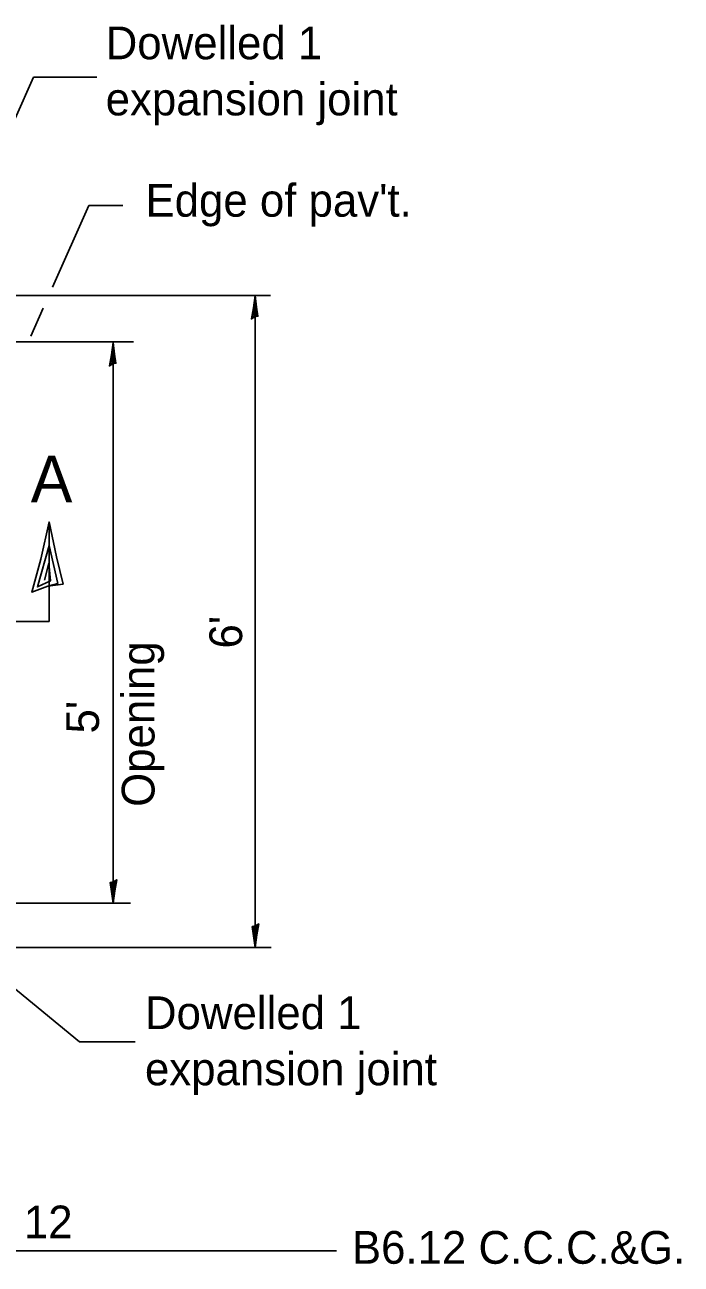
# Model space of a CAD drawing. Extents: x 0 to 2.83, y -0.1 to 1.83.
# Drawn here: x 0.748 to 0.9819, y 0.6278 to 1.0695 of the extents above; entities that cross this region are included whole.
import ezdxf

# ---------------------------------------------------------------- set-up
doc = ezdxf.new("R2010")
doc.units = 0
for name, color, linetype in [('RD_Pr_Roadway_Dimensions', 7, 'Continuous'), ('RD_Pr_Roadway_Notes', 7, 'Continuous'), ('SH_General_Details', 7, 'Continuous')]:
    doc.layers.add(name, color=color, linetype=linetype)

msp = doc.modelspace()

# ---------------------------------------------------------------- linework, layer by layer
at = {"layer": 'RD_Pr_Roadway_Dimensions'}
for p, q in [((0.73231, 0.97294), (0.83551, 0.97294)), ((0.83004, 0.74069), (0.83004, 0.973)), ((0.69813, 0.95643), (0.78669, 0.95643)), ((0.77944, 0.95625), (0.77944, 0.83753)), ((0.77944, 0.83753), (0.77944, 0.75644)), ((0.69752, 0.75644), (0.78569, 0.75644)), ((0.73231, 0.74063), (0.83581, 0.74063)), ((0.69552, 0.63257), (0.85911, 0.63257))]:
    msp.add_line(p, q, dxfattribs=at)
for points in [[(0.82993, 0.96535), (0.83107, 0.9656), (0.83058, 0.96884), (0.83004, 0.973), (0.82943, 0.96856), (0.82874, 0.96467), (0.82993, 0.96535), (0.83068, 0.96569), (0.83003, 0.9702), (0.82916, 0.96527), (0.83014, 0.966), (0.83, 0.96807), (0.8297, 0.96608)], [(0.77933, 0.94859), (0.78047, 0.94885), (0.77998, 0.95209), (0.77944, 0.95625), (0.77883, 0.9518), (0.77815, 0.94791), (0.77933, 0.94859), (0.78009, 0.94894), (0.77944, 0.95345), (0.77857, 0.94852), (0.77954, 0.94924), (0.77941, 0.95132), (0.77911, 0.94932)], [(0.77955, 0.76409), (0.77841, 0.76384), (0.7789, 0.7606), (0.77944, 0.75644), (0.78005, 0.76088), (0.78074, 0.76478), (0.77955, 0.76409), (0.7788, 0.76375), (0.77945, 0.75924), (0.78032, 0.76417), (0.77934, 0.76344), (0.77948, 0.76137), (0.77978, 0.76337)], [(0.83015, 0.74834), (0.82901, 0.74809), (0.8295, 0.74485), (0.83004, 0.74069), (0.83065, 0.74513), (0.83133, 0.74903), (0.83015, 0.74834), (0.82939, 0.748), (0.83004, 0.74349), (0.83091, 0.74842), (0.82994, 0.74769), (0.83007, 0.74562), (0.83037, 0.74762)]]:
    msp.add_lwpolyline(points, dxfattribs=at)
at = {"layer": 'RD_Pr_Roadway_Notes'}
for p, q in [((0.72734, 0.99745), (0.75105, 1.05084)), ((0.75105, 1.05084), (0.77368, 1.05084)), ((0.75781, 0.97594), (0.77076, 1.0051)), ((0.77076, 1.0051), (0.78294, 1.0051)), ((0.75007, 0.95851), (0.75451, 0.9685))]:
    msp.add_line(p, q, dxfattribs=at)
msp.add_lwpolyline([(0.72647, 0.74063), (0.76743, 0.707), (0.78729, 0.707)], dxfattribs=at)
at = {"layer": 'SH_General_Details'}
for p in [(0.75665, 0.89233), (0.68535, 0.85679)]:
    msp.add_line(p, (0.75665, 0.85679), dxfattribs=at)
msp.add_lwpolyline([(0.75612, 0.86937), (0.76159, 0.87015), (0.75923, 0.87984), (0.75665, 0.89233), (0.75373, 0.87901), (0.75045, 0.86733), (0.75612, 0.86937), (0.75974, 0.8704), (0.75663, 0.88393), (0.75247, 0.86914), (0.75714, 0.87133), (0.7565, 0.87755), (0.75503, 0.87157)], dxfattribs=at)

# ---------------------------------------------------------------- texts
at = {"layer": 'RD_Pr_Roadway_Dimensions'}
for s, p in [("6'", (0.82543, 0.84719)), ('Opening', (0.79419, 0.79077)), ("5'", (0.77441, 0.81691))]:
    msp.add_text(s, height=0.011667, rotation=90, dxfattribs=at).set_placement(p)
for s, height, p in [('12', 0.011667, (0.74764, 0.63701)), ('B6.12 C.C.C.&G.', 0.0116667, (0.86455, 0.62795))]:
    msp.add_text(s, height=height, dxfattribs=at).set_placement(p)
at = {"layer": 'RD_Pr_Roadway_Notes'}
for s, height, p in [('Dowelled 1', 0.011667, (0.77679, 1.05718)), ('expansion joint', 0.0116667, (0.77679, 1.03718)), (" Edge of pav't.", 0.0116667, (0.78665, 1.00108)), ('Dowelled 1', 0.011667, (0.79079, 0.71155)), ('expansion joint', 0.0116667, (0.79079, 0.69155))]:
    msp.add_text(s, height=height, dxfattribs=at).set_placement(p)
at = {"layer": 'SH_General_Details'}
msp.add_text('A', height=0.01667, dxfattribs=at).set_placement((0.75007, 0.89924))

doc.saveas('drawing.dxf')
